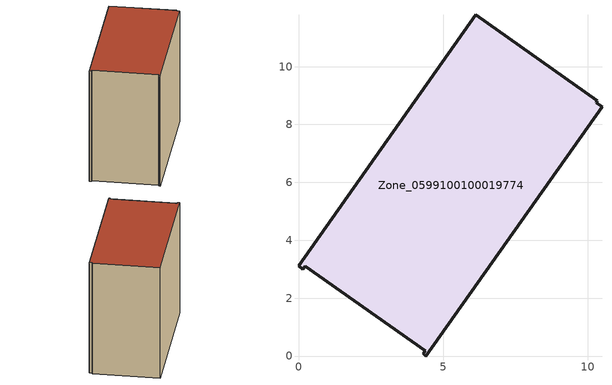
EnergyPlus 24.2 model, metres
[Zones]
Zone_0599100100019774
 floor ground (C_G): 10.49,8.61 4.4,0 4.3,0.07 4.38,0.18 0.23,3.11 0.15,3.01 0,3.12 6.12,11.78 10.32,8.82 10.28,8.76 z3.98
 wall outside (C_F): 10.32,8.82 6.12,11.78 0,3.12 0.15,3.01 0.23,3.11 4.38,0.18 4.3,0.07 4.4,0 10.49,8.61 10.28,8.76 10.32,8.82 z3.98:13.31
 roof outside (C_R): 4.4,0 10.49,8.61 10.28,8.76 10.32,8.82 6.12,11.78 0,3.12 0.15,3.01 0.23,3.11 4.38,0.18 4.3,0.07 z13.31
[BUILDING]
Pand.0599100100019774: North Axis=0; Terrain=City; Loads Convergence Tolerance Value=0.04; Temperature Convergence Tolerance Value=0.4; Solar Distribution=FullExterior; Maximum Number of Warmup Days=25; Minimum Number of Warmup Days=1
[Site:Location]
Rotterdam.The.Hague.AP_ZH_NLD Design_Conditions: Latitude=51.96; Longitude=4.45; Time Zone=1; Elevation=-4.5
[SITE:GROUNDTEMPERATURE:BUILDINGSURFACE]
18, 18, 18, 18, 18, 18, 18, 18, 18, 18, 18, 18
[MATERIAL] Thermal Absorptance=0.9; Solar Absorptance=0.7; Visible Absorptance=0.7
Name | Roughness | Thickness | Conductivity | Density | Specific Heat
G.TI.2015-2018 | MediumSmooth | 0.15 | 0.0428571 | 540 | 1210
F.TI.2015-2018 | Rough | 0.3 | 0.0666667 | 1920 | 840
R.TI.2015-2018 | MediumRough | 0.2 | 0.0333333 | 1500 | 1000
[CONSTRUCTION]
C_G: G.TI.2015-2018
C_F: F.TI.2015-2018
C_R: R.TI.2015-2018
[ZONE]
Zone_0599100100019774: Type=1; Multiplier=1; Ceiling Height=Autocalculate; Volume=Autocalculate; Floor Area=autocalculate; Part of Total Floor Area=Yes
[ZONEINFILTRATION:DESIGNFLOWRATE]
Infil_Zone_0599100100019774: Zone or ZoneList or Space or SpaceList=Zone_0599100100019774; Schedule=AlwaysOn; Design Flow Rate Calculation Method=Flow/Area; Flow Rate per Floor Area=0.0015; Constant Term Coefficient=1; Temperature Term Coefficient=0; Velocity Term Coefficient=0; Velocity Squared Term Coefficient=0
[HVACTEMPLATE:ZONE:IDEALLOADSAIRSYSTEM]
Zone_0599100100019774: Maximum Heating Supply Air Temperature=50; Minimum Cooling Supply Air Temperature=13; Maximum Heating Supply Air Humidity Ratio=0.0156; Minimum Cooling Supply Air Humidity Ratio=0.0077; Heating Limit=NoLimit; Cooling Limit=NoLimit; Dehumidification Control Type=ConstantSensibleHeatRatio; Cooling Sensible Heat Ratio=0.7; Dehumidification Setpoint=60; Humidification Control Type=None; Humidification Setpoint=30; Outdoor Air Method=None; Outdoor Air Flow Rate per Person=0.00944; Outdoor Air Flow Rate per Zone Floor Area=0; Outdoor Air Flow Rate per Zone=0; Demand Controlled Ventilation Type=None; Outdoor Air Economizer Type=NoEconomizer; Heat Recovery Type=None; Sensible Heat Recovery Effectiveness=0.7; Latent Heat Recovery Effectiveness=0.65
[ZONECONTROL:THERMOSTAT]
ThermostatControl_Zone_0599100100019774: Zone or ZoneList=Zone_0599100100019774; Control Type Schedule=DualSetpointControlType; Control 1=Thermostat_Zone_0599100100019774; Temperature Difference Between Cutout And Setpoint=0
[THERMOSTATSETPOINT:DUALSETPOINT]
Thermostat_Zone_0599100100019774: Heating Setpoint Temperature Schedule=HeatingSetpoint_Zone_0599100100019774; Cooling Setpoint Temperature Schedule=CoolingSetpoint_Zone_0599100100019774
[SCHEDULE:COMPACT]
HeatingSetpoint_Zone_0599100100019774: Through: 12/31, For: AllDays, Until: 24:00, 21
CoolingSetpoint_Zone_0599100100019774: Through: 12/31, For: AllDays, Until: 24:00, 24
DualSetpointControlType: Through: 12/31, For: AllDays, Until: 24:00, 4
AlwaysOn: Through: 12/31, For: AllDays, Until: 24:00, 1
